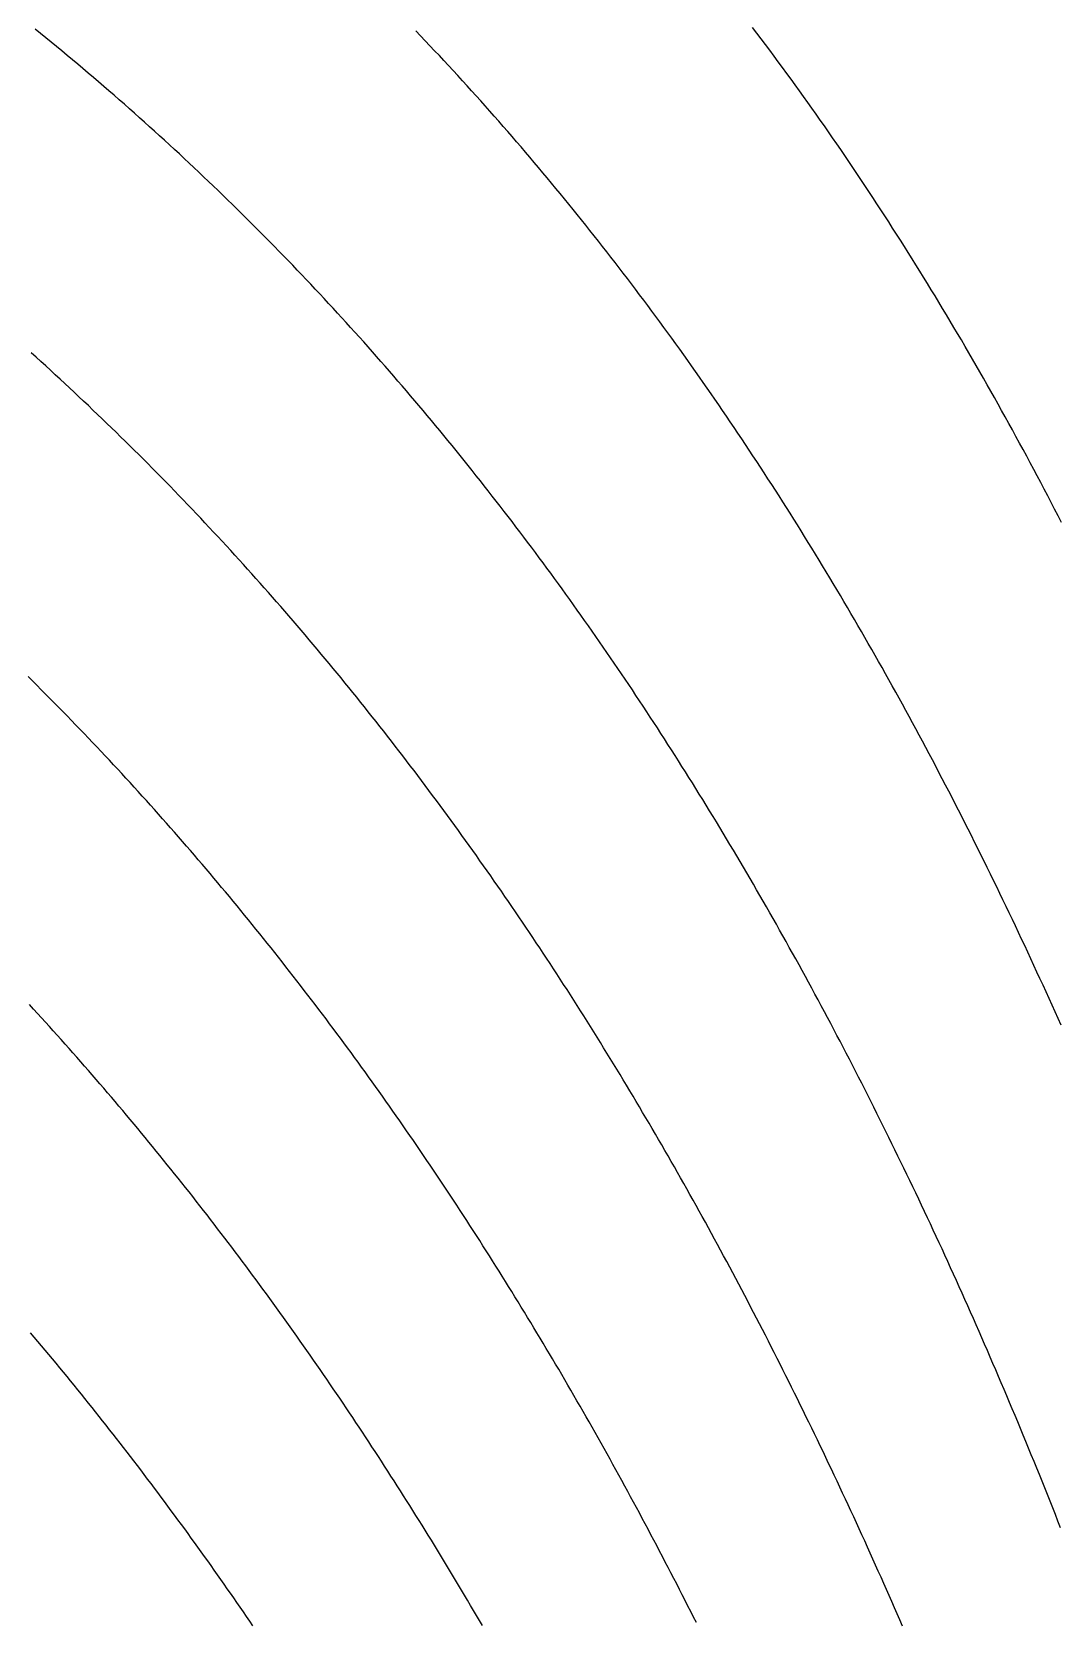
# Model space of a CAD drawing. Extents: x 2 to 198, y -170 to -3.
# Drawn here: x 144.82 to 166.79, y -93.46 to -59.48 of the extents above; entities that cross this region are included whole.
import ezdxf

# ---------------------------------------------------------------- set-up
doc = ezdxf.new("R2010")
doc.units = 0
doc.layers.add('MyLines', color=7, linetype='Continuous')

msp = doc.modelspace()

# ---------------------------------------------------------------- linework, layer by layer
at = {"layer": 'MyLines'}
for p, q in [((145.008, -59.519), (144.892, -59.426)), ((160.31, -59.511), (160.218, -59.39)), ((145.122, -59.613), (145.008, -59.519)), ((145.237, -59.706), (145.122, -59.613)), ((145.351, -59.8), (145.237, -59.706)), ((145.465, -59.893), (145.351, -59.8)), ((153.125, -59.568), (153.024, -59.462)), ((153.226, -59.673), (153.125, -59.568)), ((153.327, -59.78), (153.226, -59.673)), ((153.427, -59.886), (153.327, -59.78)), ((160.403, -59.634), (160.31, -59.511)), ((160.494, -59.756), (160.403, -59.634)), ((160.586, -59.878), (160.494, -59.756)), ((145.578, -59.987), (145.465, -59.893)), ((145.691, -60.082), (145.578, -59.987)), ((145.803, -60.176), (145.691, -60.082)), ((153.527, -59.992), (153.427, -59.886)), ((153.626, -60.099), (153.527, -59.992)), ((153.726, -60.206), (153.626, -60.099)), ((160.677, -60.001), (160.586, -59.878)), ((160.768, -60.124), (160.677, -60.001)), ((160.859, -60.248), (160.768, -60.124)), ((145.915, -60.27), (145.803, -60.176)), ((146.027, -60.365), (145.915, -60.27)), ((146.138, -60.459), (146.027, -60.365)), ((146.249, -60.554), (146.138, -60.459)), ((153.824, -60.313), (153.726, -60.206)), ((153.923, -60.42), (153.824, -60.313)), ((154.021, -60.527), (153.923, -60.42)), ((160.95, -60.371), (160.859, -60.248)), ((161.04, -60.495), (160.95, -60.371)), ((146.36, -60.649), (146.249, -60.554)), ((146.47, -60.744), (146.36, -60.649)), ((146.58, -60.84), (146.47, -60.744)), ((154.119, -60.635), (154.021, -60.527)), ((154.217, -60.743), (154.119, -60.635)), ((154.314, -60.851), (154.217, -60.743)), ((161.13, -60.619), (161.04, -60.495)), ((161.219, -60.744), (161.13, -60.619)), ((161.309, -60.868), (161.219, -60.744)), ((146.689, -60.935), (146.58, -60.84)), ((146.798, -61.031), (146.689, -60.935)), ((146.907, -61.126), (146.798, -61.031)), ((147.015, -61.222), (146.907, -61.126)), ((154.412, -60.959), (154.314, -60.851)), ((154.508, -61.067), (154.412, -60.959)), ((154.605, -61.176), (154.508, -61.067)), ((161.398, -60.993), (161.309, -60.868)), ((161.487, -61.118), (161.398, -60.993)), ((161.576, -61.243), (161.487, -61.118)), ((147.123, -61.318), (147.015, -61.222)), ((147.23, -61.415), (147.123, -61.318)), ((147.337, -61.511), (147.23, -61.415)), ((154.701, -61.285), (154.605, -61.176)), ((154.797, -61.394), (154.701, -61.285)), ((154.892, -61.503), (154.797, -61.394)), ((161.664, -61.369), (161.576, -61.243)), ((161.752, -61.495), (161.664, -61.369)), ((161.84, -61.621), (161.752, -61.495)), ((147.444, -61.607), (147.337, -61.511)), ((147.55, -61.704), (147.444, -61.607)), ((147.657, -61.801), (147.55, -61.704)), ((147.762, -61.898), (147.657, -61.801)), ((154.988, -61.612), (154.892, -61.503)), ((155.083, -61.722), (154.988, -61.612)), ((155.177, -61.831), (155.083, -61.722)), ((155.272, -61.941), (155.177, -61.831)), ((161.927, -61.748), (161.84, -61.621)), ((162.015, -61.874), (161.927, -61.748)), ((147.868, -61.995), (147.762, -61.898)), ((147.973, -62.092), (147.868, -61.995)), ((148.077, -62.189), (147.973, -62.092)), ((155.366, -62.051), (155.272, -61.941)), ((155.46, -62.162), (155.366, -62.051)), ((155.554, -62.272), (155.46, -62.162)), ((162.102, -62.001), (162.015, -61.874)), ((162.188, -62.128), (162.102, -62.001)), ((162.275, -62.256), (162.188, -62.128)), ((148.182, -62.287), (148.077, -62.189)), ((148.286, -62.385), (148.182, -62.287)), ((148.389, -62.483), (148.286, -62.385)), ((148.492, -62.581), (148.389, -62.483)), ((155.647, -62.383), (155.554, -62.272)), ((155.74, -62.494), (155.647, -62.383)), ((155.833, -62.605), (155.74, -62.494)), ((162.361, -62.383), (162.275, -62.256)), ((162.447, -62.511), (162.361, -62.383)), ((162.533, -62.64), (162.447, -62.511)), ((148.595, -62.679), (148.492, -62.581)), ((148.698, -62.777), (148.595, -62.679)), ((148.8, -62.876), (148.698, -62.777)), ((155.925, -62.716), (155.833, -62.605)), ((156.017, -62.828), (155.925, -62.716)), ((156.109, -62.939), (156.017, -62.828)), ((162.618, -62.768), (162.533, -62.64)), ((162.704, -62.897), (162.618, -62.768)), ((148.902, -62.974), (148.8, -62.876)), ((149.004, -63.073), (148.902, -62.974)), ((149.105, -63.172), (149.004, -63.073)), ((149.206, -63.271), (149.105, -63.172)), ((156.201, -63.051), (156.109, -62.939)), ((156.292, -63.163), (156.201, -63.051)), ((156.384, -63.276), (156.292, -63.163)), ((162.789, -63.026), (162.704, -62.897)), ((162.873, -63.155), (162.789, -63.026)), ((162.958, -63.285), (162.873, -63.155)), ((149.307, -63.37), (149.206, -63.271)), ((149.407, -63.47), (149.307, -63.37)), ((149.507, -63.569), (149.407, -63.47)), ((156.474, -63.388), (156.384, -63.276)), ((156.565, -63.501), (156.474, -63.388)), ((156.655, -63.614), (156.565, -63.501)), ((163.042, -63.415), (162.958, -63.285)), ((163.126, -63.545), (163.042, -63.415)), ((149.607, -63.669), (149.507, -63.569)), ((149.706, -63.769), (149.607, -63.669)), ((149.806, -63.869), (149.706, -63.769)), ((149.904, -63.969), (149.806, -63.869)), ((156.745, -63.727), (156.655, -63.614)), ((156.835, -63.84), (156.745, -63.727)), ((156.925, -63.954), (156.835, -63.84)), ((163.21, -63.675), (163.126, -63.545)), ((163.294, -63.806), (163.21, -63.675)), ((163.377, -63.936), (163.294, -63.806)), ((150.003, -64.069), (149.904, -63.969)), ((150.101, -64.17), (150.003, -64.069)), ((150.199, -64.27), (150.101, -64.17)), ((157.014, -64.067), (156.925, -63.954)), ((157.103, -64.181), (157.014, -64.067)), ((157.192, -64.295), (157.103, -64.181)), ((163.46, -64.068), (163.377, -63.936)), ((163.543, -64.199), (163.46, -64.068)), ((163.625, -64.331), (163.543, -64.199)), ((150.296, -64.371), (150.199, -64.27)), ((150.394, -64.472), (150.296, -64.371)), ((150.491, -64.573), (150.394, -64.472)), ((157.28, -64.41), (157.192, -64.295)), ((157.369, -64.524), (157.28, -64.41)), ((157.457, -64.639), (157.369, -64.524)), ((163.708, -64.463), (163.625, -64.331)), ((163.79, -64.595), (163.708, -64.463)), ((150.587, -64.675), (150.491, -64.573)), ((150.684, -64.776), (150.587, -64.675)), ((150.78, -64.878), (150.684, -64.776)), ((150.876, -64.98), (150.78, -64.878)), ((157.544, -64.754), (157.457, -64.639)), ((157.632, -64.869), (157.544, -64.754)), ((157.719, -64.984), (157.632, -64.869)), ((163.872, -64.727), (163.79, -64.595)), ((163.953, -64.86), (163.872, -64.727)), ((164.035, -64.993), (163.953, -64.86)), ((150.971, -65.081), (150.876, -64.98)), ((151.066, -65.184), (150.971, -65.081)), ((151.161, -65.286), (151.066, -65.184)), ((157.806, -65.1), (157.719, -64.984)), ((157.893, -65.216), (157.806, -65.1)), ((157.98, -65.331), (157.893, -65.216)), ((164.116, -65.127), (164.035, -64.993)), ((164.197, -65.26), (164.116, -65.127)), ((151.256, -65.388), (151.161, -65.286)), ((151.35, -65.491), (151.256, -65.388)), ((151.445, -65.594), (151.35, -65.491)), ((158.066, -65.448), (157.98, -65.331)), ((158.152, -65.564), (158.066, -65.448)), ((158.238, -65.681), (158.152, -65.564)), ((164.277, -65.394), (164.197, -65.26)), ((164.358, -65.528), (164.277, -65.394)), ((164.438, -65.663), (164.358, -65.528)), ((151.538, -65.696), (151.445, -65.594)), ((151.632, -65.799), (151.538, -65.696)), ((151.725, -65.903), (151.632, -65.799)), ((151.818, -66.006), (151.725, -65.903)), ((158.323, -65.797), (158.238, -65.681)), ((158.409, -65.914), (158.323, -65.797)), ((158.494, -66.031), (158.409, -65.914)), ((164.518, -65.797), (164.438, -65.663)), ((164.598, -65.932), (164.518, -65.797)), ((151.911, -66.11), (151.818, -66.006)), ((152.003, -66.213), (151.911, -66.11)), ((152.096, -66.317), (152.003, -66.213)), ((158.578, -66.149), (158.494, -66.031)), ((158.663, -66.266), (158.578, -66.149)), ((164.678, -66.067), (164.598, -65.932)), ((164.757, -66.203), (164.678, -66.067)), ((164.836, -66.339), (164.757, -66.203)), ((144.912, -66.435), (144.809, -66.342)), ((145.015, -66.528), (144.912, -66.435)), ((145.118, -66.622), (145.015, -66.528)), ((152.187, -66.421), (152.096, -66.317)), ((152.279, -66.525), (152.187, -66.421)), ((152.37, -66.63), (152.279, -66.525)), ((158.747, -66.384), (158.663, -66.266)), ((158.832, -66.502), (158.747, -66.384)), ((158.916, -66.62), (158.832, -66.502)), ((164.915, -66.475), (164.836, -66.339)), ((164.994, -66.611), (164.915, -66.475)), ((145.221, -66.715), (145.118, -66.622)), ((145.323, -66.809), (145.221, -66.715)), ((145.425, -66.903), (145.323, -66.809)), ((145.526, -66.997), (145.425, -66.903)), ((152.462, -66.734), (152.37, -66.63)), ((152.552, -66.839), (152.462, -66.734)), ((152.643, -66.944), (152.552, -66.839)), ((158.999, -66.739), (158.916, -66.62)), ((159.083, -66.858), (158.999, -66.739)), ((159.166, -66.976), (159.083, -66.858)), ((165.072, -66.748), (164.994, -66.611)), ((165.15, -66.885), (165.072, -66.748)), ((165.228, -67.022), (165.15, -66.885)), ((145.627, -67.091), (145.526, -66.997)), ((145.728, -67.185), (145.627, -67.091)), ((145.829, -67.279), (145.728, -67.185)), ((152.733, -67.049), (152.643, -66.944)), ((152.824, -67.154), (152.733, -67.049)), ((152.913, -67.259), (152.824, -67.154)), ((153.003, -67.365), (152.913, -67.259)), ((159.249, -67.095), (159.166, -66.976)), ((159.332, -67.215), (159.249, -67.095)), ((159.414, -67.334), (159.332, -67.215)), ((165.306, -67.159), (165.228, -67.022)), ((165.384, -67.297), (165.306, -67.159)), ((145.929, -67.374), (145.829, -67.279)), ((146.029, -67.468), (145.929, -67.374)), ((146.128, -67.563), (146.029, -67.468)), ((146.228, -67.658), (146.128, -67.563)), ((153.092, -67.47), (153.003, -67.365)), ((153.181, -67.576), (153.092, -67.47)), ((153.27, -67.682), (153.181, -67.576)), ((159.497, -67.454), (159.414, -67.334)), ((159.579, -67.574), (159.497, -67.454)), ((159.66, -67.694), (159.579, -67.574)), ((165.461, -67.435), (165.384, -67.297)), ((165.538, -67.574), (165.461, -67.435)), ((165.615, -67.712), (165.538, -67.574)), ((146.327, -67.753), (146.228, -67.658)), ((146.425, -67.848), (146.327, -67.753)), ((146.524, -67.943), (146.425, -67.848)), ((146.622, -68.038), (146.524, -67.943)), ((153.359, -67.788), (153.27, -67.682)), ((153.447, -67.895), (153.359, -67.788)), ((153.535, -68.001), (153.447, -67.895)), ((159.742, -67.814), (159.66, -67.694)), ((159.824, -67.935), (159.742, -67.814)), ((159.905, -68.056), (159.824, -67.935)), ((165.692, -67.851), (165.615, -67.712)), ((165.769, -67.99), (165.692, -67.851)), ((146.719, -68.134), (146.622, -68.038)), ((146.817, -68.229), (146.719, -68.134)), ((146.914, -68.325), (146.817, -68.229)), ((153.623, -68.108), (153.535, -68.001)), ((153.711, -68.215), (153.623, -68.108)), ((153.798, -68.322), (153.711, -68.215)), ((159.986, -68.177), (159.905, -68.056)), ((160.067, -68.298), (159.986, -68.177)), ((165.845, -68.13), (165.769, -67.99)), ((165.921, -68.27), (165.845, -68.13)), ((165.997, -68.41), (165.921, -68.27)), ((147.011, -68.421), (146.914, -68.325)), ((147.107, -68.517), (147.011, -68.421)), ((147.204, -68.613), (147.107, -68.517)), ((147.3, -68.709), (147.204, -68.613)), ((153.885, -68.429), (153.798, -68.322)), ((153.972, -68.536), (153.885, -68.429)), ((154.058, -68.644), (153.972, -68.536)), ((160.147, -68.419), (160.067, -68.298)), ((160.227, -68.541), (160.147, -68.419)), ((160.308, -68.663), (160.227, -68.541)), ((166.073, -68.55), (165.997, -68.41)), ((166.148, -68.691), (166.073, -68.55)), ((147.395, -68.806), (147.3, -68.709)), ((147.491, -68.902), (147.395, -68.806)), ((147.586, -68.999), (147.491, -68.902)), ((154.145, -68.752), (154.058, -68.644)), ((154.231, -68.859), (154.145, -68.752)), ((154.317, -68.967), (154.231, -68.859)), ((154.403, -69.076), (154.317, -68.967)), ((160.387, -68.785), (160.308, -68.663)), ((160.467, -68.907), (160.387, -68.785)), ((160.547, -69.03), (160.467, -68.907)), ((166.223, -68.831), (166.148, -68.691)), ((166.298, -68.973), (166.223, -68.831)), ((166.373, -69.114), (166.298, -68.973)), ((147.681, -69.096), (147.586, -68.999)), ((147.775, -69.193), (147.681, -69.096)), ((147.869, -69.29), (147.775, -69.193)), ((147.963, -69.387), (147.869, -69.29)), ((154.488, -69.184), (154.403, -69.076)), ((154.573, -69.292), (154.488, -69.184)), ((154.658, -69.401), (154.573, -69.292)), ((160.626, -69.152), (160.547, -69.03)), ((160.705, -69.275), (160.626, -69.152)), ((160.784, -69.398), (160.705, -69.275)), ((166.448, -69.256), (166.373, -69.114)), ((166.522, -69.398), (166.448, -69.256)), ((148.057, -69.485), (147.963, -69.387)), ((148.15, -69.582), (148.057, -69.485)), ((148.244, -69.68), (148.15, -69.582)), ((154.743, -69.51), (154.658, -69.401)), ((154.827, -69.619), (154.743, -69.51)), ((154.912, -69.728), (154.827, -69.619)), ((160.863, -69.522), (160.784, -69.398)), ((160.941, -69.645), (160.863, -69.522)), ((161.019, -69.769), (160.941, -69.645)), ((166.597, -69.54), (166.522, -69.398)), ((166.671, -69.683), (166.597, -69.54)), ((148.336, -69.778), (148.244, -69.68)), ((148.429, -69.876), (148.336, -69.778)), ((148.521, -69.974), (148.429, -69.876)), ((148.613, -70.072), (148.521, -69.974)), ((154.996, -69.838), (154.912, -69.728)), ((155.08, -69.947), (154.996, -69.838)), ((155.163, -70.057), (155.08, -69.947)), ((161.097, -69.893), (161.019, -69.769)), ((161.175, -70.018), (161.097, -69.893)), ((166.745, -69.826), (166.671, -69.683)), ((166.818, -69.969), (166.745, -69.826)), ((148.705, -70.17), (148.613, -70.072)), ((148.797, -70.269), (148.705, -70.17)), ((148.888, -70.367), (148.797, -70.269)), ((155.247, -70.167), (155.163, -70.057)), ((155.33, -70.277), (155.247, -70.167)), ((155.413, -70.387), (155.33, -70.277)), ((161.253, -70.142), (161.175, -70.018)), ((161.33, -70.267), (161.253, -70.142)), ((161.407, -70.392), (161.33, -70.267)), ((148.979, -70.466), (148.888, -70.367)), ((149.07, -70.565), (148.979, -70.466)), ((149.16, -70.664), (149.07, -70.565)), ((149.25, -70.763), (149.16, -70.664)), ((155.496, -70.497), (155.413, -70.387)), ((155.578, -70.608), (155.496, -70.497)), ((155.66, -70.719), (155.578, -70.608)), ((161.484, -70.517), (161.407, -70.392)), ((161.561, -70.642), (161.484, -70.517)), ((161.638, -70.768), (161.561, -70.642)), ((149.34, -70.863), (149.25, -70.763)), ((149.43, -70.962), (149.34, -70.863)), ((149.52, -71.062), (149.43, -70.962)), ((155.742, -70.83), (155.66, -70.719)), ((155.824, -70.941), (155.742, -70.83)), ((155.906, -71.052), (155.824, -70.941)), ((161.714, -70.894), (161.638, -70.768)), ((161.79, -71.02), (161.714, -70.894)), ((149.609, -71.161), (149.52, -71.062)), ((149.698, -71.261), (149.609, -71.161)), ((149.787, -71.361), (149.698, -71.261)), ((155.987, -71.164), (155.906, -71.052)), ((156.069, -71.275), (155.987, -71.164)), ((156.15, -71.387), (156.069, -71.275)), ((161.866, -71.146), (161.79, -71.02)), ((161.942, -71.272), (161.866, -71.146)), ((162.018, -71.399), (161.942, -71.272)), ((149.875, -71.461), (149.787, -71.361)), ((149.963, -71.562), (149.875, -71.461)), ((150.051, -71.662), (149.963, -71.562)), ((150.139, -71.763), (150.051, -71.662)), ((156.23, -71.499), (156.15, -71.387)), ((156.311, -71.611), (156.23, -71.499)), ((156.391, -71.724), (156.311, -71.611)), ((162.093, -71.526), (162.018, -71.399)), ((162.169, -71.653), (162.093, -71.526)), ((162.244, -71.78), (162.169, -71.653)), ((150.226, -71.863), (150.139, -71.763)), ((150.314, -71.964), (150.226, -71.863)), ((150.401, -72.065), (150.314, -71.964)), ((156.472, -71.836), (156.391, -71.724)), ((156.551, -71.949), (156.472, -71.836)), ((156.631, -72.062), (156.551, -71.949)), ((162.319, -71.908), (162.244, -71.78)), ((162.393, -72.036), (162.319, -71.908)), ((150.487, -72.166), (150.401, -72.065)), ((150.574, -72.268), (150.487, -72.166)), ((150.66, -72.369), (150.574, -72.268)), ((150.746, -72.471), (150.66, -72.369)), ((156.711, -72.175), (156.631, -72.062)), ((156.79, -72.288), (156.711, -72.175)), ((156.869, -72.401), (156.79, -72.288)), ((162.468, -72.164), (162.393, -72.036)), ((162.542, -72.292), (162.468, -72.164)), ((162.616, -72.421), (162.542, -72.292)), ((150.832, -72.572), (150.746, -72.471)), ((150.918, -72.674), (150.832, -72.572)), ((151.003, -72.776), (150.918, -72.674)), ((156.948, -72.515), (156.869, -72.401)), ((157.027, -72.629), (156.948, -72.515)), ((157.106, -72.742), (157.027, -72.629)), ((162.69, -72.55), (162.616, -72.421)), ((162.764, -72.679), (162.69, -72.55)), ((162.837, -72.808), (162.764, -72.679)), ((151.088, -72.878), (151.003, -72.776)), ((151.173, -72.981), (151.088, -72.878)), ((151.258, -73.083), (151.173, -72.981)), ((157.184, -72.857), (157.106, -72.742)), ((157.262, -72.971), (157.184, -72.857)), ((157.34, -73.085), (157.262, -72.971)), ((162.911, -72.937), (162.837, -72.808)), ((162.984, -73.067), (162.911, -72.937)), ((144.835, -73.351), (144.741, -73.258)), ((144.928, -73.444), (144.835, -73.351)), ((151.342, -73.186), (151.258, -73.083)), ((151.427, -73.288), (151.342, -73.186)), ((151.511, -73.391), (151.427, -73.288)), ((151.594, -73.494), (151.511, -73.391)), ((157.418, -73.2), (157.34, -73.085)), ((157.495, -73.315), (157.418, -73.2)), ((157.573, -73.43), (157.495, -73.315)), ((163.057, -73.197), (162.984, -73.067)), ((163.13, -73.327), (163.057, -73.197)), ((163.202, -73.457), (163.13, -73.327)), ((145.022, -73.538), (144.928, -73.444)), ((145.115, -73.631), (145.022, -73.538)), ((145.207, -73.725), (145.115, -73.631)), ((145.3, -73.818), (145.207, -73.725)), ((151.678, -73.597), (151.594, -73.494)), ((151.761, -73.701), (151.678, -73.597)), ((151.844, -73.804), (151.761, -73.701)), ((157.65, -73.545), (157.573, -73.43)), ((157.727, -73.66), (157.65, -73.545)), ((157.804, -73.776), (157.727, -73.66)), ((163.275, -73.588), (163.202, -73.457)), ((163.347, -73.719), (163.275, -73.588)), ((163.419, -73.85), (163.347, -73.719)), ((145.392, -73.912), (145.3, -73.818)), ((145.484, -74.006), (145.392, -73.912)), ((145.576, -74.1), (145.484, -74.006)), ((151.927, -73.908), (151.844, -73.804)), ((152.01, -74.012), (151.927, -73.908)), ((152.093, -74.115), (152.01, -74.012)), ((157.88, -73.892), (157.804, -73.776)), ((157.957, -74.008), (157.88, -73.892)), ((158.033, -74.124), (157.957, -74.008)), ((163.491, -73.981), (163.419, -73.85)), ((163.563, -74.112), (163.491, -73.981)), ((145.667, -74.194), (145.576, -74.1)), ((145.758, -74.288), (145.667, -74.194)), ((145.849, -74.382), (145.758, -74.288)), ((145.94, -74.477), (145.849, -74.382)), ((152.175, -74.219), (152.093, -74.115)), ((152.257, -74.324), (152.175, -74.219)), ((152.339, -74.428), (152.257, -74.324)), ((158.109, -74.24), (158.033, -74.124)), ((158.185, -74.356), (158.109, -74.24)), ((158.26, -74.473), (158.185, -74.356)), ((163.634, -74.244), (163.563, -74.112)), ((163.706, -74.376), (163.634, -74.244)), ((163.777, -74.508), (163.706, -74.376)), ((146.03, -74.571), (145.94, -74.477)), ((146.12, -74.666), (146.03, -74.571)), ((146.21, -74.761), (146.12, -74.666)), ((152.42, -74.532), (152.339, -74.428)), ((152.502, -74.637), (152.42, -74.532)), ((152.583, -74.742), (152.502, -74.637)), ((152.664, -74.847), (152.583, -74.742)), ((158.336, -74.59), (158.26, -74.473)), ((158.411, -74.707), (158.336, -74.59)), ((158.486, -74.824), (158.411, -74.707)), ((163.848, -74.641), (163.777, -74.508)), ((163.919, -74.774), (163.848, -74.641)), ((146.3, -74.856), (146.21, -74.761)), ((146.389, -74.951), (146.3, -74.856)), ((146.478, -75.046), (146.389, -74.951)), ((146.567, -75.141), (146.478, -75.046)), ((152.745, -74.952), (152.664, -74.847)), ((152.825, -75.057), (152.745, -74.952)), ((152.906, -75.162), (152.825, -75.057)), ((158.561, -74.941), (158.486, -74.824)), ((158.636, -75.059), (158.561, -74.941)), ((158.71, -75.177), (158.636, -75.059)), ((163.989, -74.907), (163.919, -74.774)), ((164.06, -75.04), (163.989, -74.907)), ((164.13, -75.173), (164.06, -75.04)), ((146.656, -75.237), (146.567, -75.141)), ((146.744, -75.332), (146.656, -75.237)), ((146.832, -75.428), (146.744, -75.332)), ((146.92, -75.524), (146.832, -75.428)), ((152.986, -75.268), (152.906, -75.162)), ((153.066, -75.373), (152.986, -75.268)), ((153.146, -75.479), (153.066, -75.373)), ((158.785, -75.295), (158.71, -75.177)), ((158.859, -75.413), (158.785, -75.295)), ((158.933, -75.531), (158.859, -75.413)), ((164.2, -75.307), (164.13, -75.173)), ((164.27, -75.441), (164.2, -75.307)), ((147.008, -75.62), (146.92, -75.524)), ((147.095, -75.716), (147.008, -75.62)), ((147.182, -75.812), (147.095, -75.716)), ((153.225, -75.585), (153.146, -75.479)), ((153.305, -75.691), (153.225, -75.585)), ((153.384, -75.797), (153.305, -75.691)), ((159.007, -75.649), (158.933, -75.531)), ((159.08, -75.768), (159.007, -75.649)), ((159.154, -75.887), (159.08, -75.768)), ((164.34, -75.575), (164.27, -75.441)), ((164.41, -75.709), (164.34, -75.575)), ((164.479, -75.844), (164.41, -75.709)), ((147.269, -75.908), (147.182, -75.812)), ((147.356, -76.005), (147.269, -75.908)), ((147.442, -76.101), (147.356, -76.005)), ((147.528, -76.198), (147.442, -76.101)), ((153.463, -75.904), (153.384, -75.797)), ((153.542, -76.01), (153.463, -75.904)), ((153.62, -76.117), (153.542, -76.01)), ((159.227, -76.006), (159.154, -75.887)), ((159.3, -76.125), (159.227, -76.006)), ((164.548, -75.979), (164.479, -75.844)), ((164.617, -76.114), (164.548, -75.979)), ((147.614, -76.294), (147.528, -76.198)), ((147.7, -76.391), (147.614, -76.294)), ((147.786, -76.488), (147.7, -76.391)), ((153.699, -76.224), (153.62, -76.117)), ((153.777, -76.331), (153.699, -76.224)), ((153.855, -76.438), (153.777, -76.331)), ((153.933, -76.545), (153.855, -76.438)), ((159.373, -76.245), (159.3, -76.125)), ((159.446, -76.364), (159.373, -76.245)), ((159.518, -76.484), (159.446, -76.364)), ((164.686, -76.249), (164.617, -76.114)), ((164.755, -76.384), (164.686, -76.249)), ((164.824, -76.52), (164.755, -76.384)), ((147.871, -76.585), (147.786, -76.488)), ((147.956, -76.683), (147.871, -76.585)), ((148.041, -76.78), (147.956, -76.683)), ((148.125, -76.878), (148.041, -76.78)), ((154.01, -76.653), (153.933, -76.545)), ((154.088, -76.76), (154.01, -76.653)), ((154.165, -76.868), (154.088, -76.76)), ((159.591, -76.604), (159.518, -76.484)), ((159.663, -76.724), (159.591, -76.604)), ((159.735, -76.845), (159.663, -76.724)), ((164.892, -76.656), (164.824, -76.52)), ((164.96, -76.793), (164.892, -76.656)), ((148.21, -76.975), (148.125, -76.878)), ((148.294, -77.073), (148.21, -76.975)), ((148.378, -77.171), (148.294, -77.073)), ((154.242, -76.976), (154.165, -76.868)), ((154.319, -77.084), (154.242, -76.976)), ((154.395, -77.192), (154.319, -77.084)), ((159.807, -76.965), (159.735, -76.845)), ((159.879, -77.086), (159.807, -76.965)), ((159.95, -77.207), (159.879, -77.086)), ((165.029, -76.929), (164.96, -76.793)), ((165.096, -77.066), (165.029, -76.929)), ((165.164, -77.203), (165.096, -77.066)), ((148.461, -77.269), (148.378, -77.171)), ((148.545, -77.367), (148.461, -77.269)), ((148.628, -77.465), (148.545, -77.367)), ((148.711, -77.564), (148.628, -77.465)), ((154.472, -77.3), (154.395, -77.192)), ((154.548, -77.409), (154.472, -77.3)), ((154.624, -77.518), (154.548, -77.409)), ((160.022, -77.328), (159.95, -77.207)), ((160.093, -77.449), (160.022, -77.328)), ((160.164, -77.571), (160.093, -77.449)), ((165.232, -77.34), (165.164, -77.203)), ((165.299, -77.478), (165.232, -77.34)), ((148.794, -77.662), (148.711, -77.564)), ((148.876, -77.761), (148.794, -77.662)), ((148.959, -77.859), (148.876, -77.761)), ((154.7, -77.626), (154.624, -77.518)), ((154.776, -77.735), (154.7, -77.626)), ((154.852, -77.844), (154.776, -77.735)), ((160.235, -77.692), (160.164, -77.571)), ((160.305, -77.814), (160.235, -77.692)), ((165.367, -77.615), (165.299, -77.478)), ((165.434, -77.753), (165.367, -77.615)), ((165.501, -77.892), (165.434, -77.753)), ((149.041, -77.958), (148.959, -77.859)), ((149.123, -78.057), (149.041, -77.958)), ((149.205, -78.156), (149.123, -78.057)), ((154.927, -77.954), (154.852, -77.844)), ((155.002, -78.063), (154.927, -77.954)), ((155.077, -78.173), (155.002, -78.063)), ((160.376, -77.936), (160.305, -77.814)), ((160.446, -78.058), (160.376, -77.936)), ((160.517, -78.181), (160.446, -78.058)), ((165.567, -78.03), (165.501, -77.892)), ((165.634, -78.169), (165.567, -78.03)), ((149.286, -78.256), (149.205, -78.156)), ((149.368, -78.355), (149.286, -78.256)), ((149.449, -78.455), (149.368, -78.355)), ((149.53, -78.554), (149.449, -78.455)), ((155.152, -78.282), (155.077, -78.173)), ((155.227, -78.392), (155.152, -78.282)), ((155.301, -78.502), (155.227, -78.392)), ((160.587, -78.304), (160.517, -78.181)), ((160.656, -78.426), (160.587, -78.304)), ((160.726, -78.549), (160.656, -78.426)), ((165.701, -78.308), (165.634, -78.169)), ((165.767, -78.447), (165.701, -78.308)), ((165.833, -78.586), (165.767, -78.447)), ((149.61, -78.654), (149.53, -78.554)), ((149.691, -78.754), (149.61, -78.654)), ((149.771, -78.854), (149.691, -78.754)), ((155.375, -78.612), (155.301, -78.502)), ((155.45, -78.723), (155.375, -78.612)), ((155.524, -78.833), (155.45, -78.723)), ((160.796, -78.673), (160.726, -78.549)), ((160.865, -78.796), (160.796, -78.673)), ((160.934, -78.92), (160.865, -78.796)), ((165.899, -78.726), (165.833, -78.586)), ((165.965, -78.866), (165.899, -78.726)), ((149.851, -78.954), (149.771, -78.854)), ((149.931, -79.054), (149.851, -78.954)), ((150.011, -79.155), (149.931, -79.054)), ((150.09, -79.255), (150.011, -79.155)), ((155.597, -78.944), (155.524, -78.833)), ((155.671, -79.055), (155.597, -78.944)), ((155.744, -79.166), (155.671, -79.055)), ((155.818, -79.277), (155.744, -79.166)), ((161.003, -79.043), (160.934, -78.92)), ((161.072, -79.167), (161.003, -79.043)), ((161.141, -79.292), (161.072, -79.167)), ((166.031, -79.006), (165.965, -78.866)), ((166.096, -79.147), (166.031, -79.006)), ((166.162, -79.287), (166.096, -79.147)), ((150.17, -79.356), (150.09, -79.255)), ((150.249, -79.456), (150.17, -79.356)), ((150.328, -79.557), (150.249, -79.456)), ((155.891, -79.388), (155.818, -79.277)), ((155.964, -79.499), (155.891, -79.388)), ((156.036, -79.611), (155.964, -79.499)), ((161.21, -79.416), (161.141, -79.292)), ((161.278, -79.541), (161.21, -79.416)), ((166.227, -79.428), (166.162, -79.287)), ((166.292, -79.57), (166.227, -79.428)), ((150.406, -79.658), (150.328, -79.557)), ((150.485, -79.76), (150.406, -79.658)), ((150.563, -79.861), (150.485, -79.76)), ((156.109, -79.723), (156.036, -79.611)), ((156.181, -79.835), (156.109, -79.723)), ((156.254, -79.947), (156.181, -79.835)), ((161.346, -79.665), (161.278, -79.541)), ((161.414, -79.79), (161.346, -79.665)), ((161.482, -79.915), (161.414, -79.79)), ((166.357, -79.711), (166.292, -79.57)), ((166.422, -79.853), (166.357, -79.711)), ((150.641, -79.962), (150.563, -79.861)), ((150.719, -80.064), (150.641, -79.962)), ((150.797, -80.165), (150.719, -80.064)), ((150.874, -80.267), (150.797, -80.165)), ((156.326, -80.059), (156.254, -79.947)), ((156.398, -80.171), (156.326, -80.059)), ((156.469, -80.284), (156.398, -80.171)), ((161.55, -80.041), (161.482, -79.915)), ((161.618, -80.166), (161.55, -80.041)), ((161.685, -80.292), (161.618, -80.166)), ((166.486, -79.995), (166.422, -79.853)), ((166.551, -80.137), (166.486, -79.995)), ((166.615, -80.279), (166.551, -80.137)), ((144.856, -80.361), (144.77, -80.267)), ((144.942, -80.454), (144.856, -80.361)), ((145.027, -80.547), (144.942, -80.454)), ((150.952, -80.369), (150.874, -80.267)), ((151.029, -80.471), (150.952, -80.369)), ((151.106, -80.573), (151.029, -80.471)), ((156.541, -80.396), (156.469, -80.284)), ((156.612, -80.509), (156.541, -80.396)), ((156.683, -80.622), (156.612, -80.509)), ((161.753, -80.418), (161.685, -80.292)), ((161.82, -80.544), (161.753, -80.418)), ((166.679, -80.422), (166.615, -80.279)), ((166.743, -80.565), (166.679, -80.422)), ((145.112, -80.64), (145.027, -80.547)), ((145.196, -80.734), (145.112, -80.64)), ((145.281, -80.827), (145.196, -80.734)), ((145.365, -80.921), (145.281, -80.827)), ((151.183, -80.676), (151.106, -80.573)), ((151.259, -80.778), (151.183, -80.676)), ((151.336, -80.881), (151.259, -80.778)), ((156.755, -80.735), (156.683, -80.622)), ((156.825, -80.849), (156.755, -80.735)), ((156.896, -80.962), (156.825, -80.849)), ((161.887, -80.671), (161.82, -80.544)), ((161.954, -80.797), (161.887, -80.671)), ((162.021, -80.924), (161.954, -80.797)), ((166.807, -80.708), (166.743, -80.565)), ((145.449, -81.015), (145.365, -80.921)), ((145.533, -81.109), (145.449, -81.015)), ((145.617, -81.203), (145.533, -81.109)), ((145.7, -81.297), (145.617, -81.203)), ((151.412, -80.983), (151.336, -80.881)), ((151.488, -81.086), (151.412, -80.983)), ((151.564, -81.189), (151.488, -81.086)), ((151.64, -81.292), (151.564, -81.189)), ((156.967, -81.076), (156.896, -80.962)), ((157.037, -81.19), (156.967, -81.076)), ((157.108, -81.304), (157.037, -81.19)), ((162.087, -81.051), (162.021, -80.924)), ((162.154, -81.178), (162.087, -81.051)), ((162.22, -81.305), (162.154, -81.178)), ((145.783, -81.391), (145.7, -81.297)), ((145.866, -81.486), (145.783, -81.391)), ((145.949, -81.58), (145.866, -81.486)), ((151.715, -81.396), (151.64, -81.292)), ((151.791, -81.499), (151.715, -81.396)), ((151.866, -81.602), (151.791, -81.499)), ((157.178, -81.418), (157.108, -81.304)), ((157.248, -81.532), (157.178, -81.418)), ((157.317, -81.646), (157.248, -81.532)), ((162.286, -81.433), (162.22, -81.305)), ((162.352, -81.561), (162.286, -81.433)), ((146.031, -81.675), (145.949, -81.58)), ((146.114, -81.769), (146.031, -81.675)), ((146.196, -81.864), (146.114, -81.769)), ((146.278, -81.959), (146.196, -81.864)), ((151.941, -81.706), (151.866, -81.602)), ((152.016, -81.81), (151.941, -81.706)), ((152.09, -81.914), (152.016, -81.81)), ((157.387, -81.761), (157.317, -81.646)), ((157.457, -81.876), (157.387, -81.761)), ((157.526, -81.991), (157.457, -81.876)), ((162.418, -81.688), (162.352, -81.561)), ((162.483, -81.817), (162.418, -81.688)), ((162.549, -81.945), (162.483, -81.817)), ((146.359, -82.054), (146.278, -81.959)), ((146.441, -82.149), (146.359, -82.054)), ((146.522, -82.245), (146.441, -82.149)), ((152.165, -82.018), (152.09, -81.914)), ((152.239, -82.122), (152.165, -82.018)), ((152.313, -82.226), (152.239, -82.122)), ((152.387, -82.331), (152.313, -82.226)), ((157.595, -82.106), (157.526, -81.991)), ((157.664, -82.221), (157.595, -82.106)), ((157.733, -82.336), (157.664, -82.221)), ((162.614, -82.073), (162.549, -81.945)), ((162.68, -82.202), (162.614, -82.073)), ((162.745, -82.331), (162.68, -82.202)), ((146.603, -82.34), (146.522, -82.245)), ((146.684, -82.435), (146.603, -82.34)), ((146.764, -82.531), (146.684, -82.435)), ((146.845, -82.627), (146.764, -82.531)), ((152.461, -82.435), (152.387, -82.331)), ((152.534, -82.54), (152.461, -82.435)), ((152.608, -82.645), (152.534, -82.54)), ((157.802, -82.452), (157.733, -82.336)), ((157.87, -82.568), (157.802, -82.452)), ((162.81, -82.46), (162.745, -82.331)), ((162.874, -82.59), (162.81, -82.46)), ((146.925, -82.723), (146.845, -82.627)), ((147.005, -82.818), (146.925, -82.723)), ((147.085, -82.914), (147.005, -82.818)), ((152.681, -82.75), (152.608, -82.645)), ((152.754, -82.855), (152.681, -82.75)), ((152.827, -82.96), (152.754, -82.855)), ((157.939, -82.684), (157.87, -82.568)), ((158.007, -82.8), (157.939, -82.684)), ((158.075, -82.916), (158.007, -82.8)), ((162.939, -82.719), (162.874, -82.59)), ((163.004, -82.849), (162.939, -82.719)), ((163.068, -82.979), (163.004, -82.849)), ((147.164, -83.011), (147.085, -82.914)), ((147.244, -83.107), (147.164, -83.011)), ((147.323, -83.203), (147.244, -83.107)), ((147.402, -83.3), (147.323, -83.203)), ((152.9, -83.065), (152.827, -82.96)), ((152.972, -83.171), (152.9, -83.065)), ((153.045, -83.276), (152.972, -83.171)), ((158.143, -83.032), (158.075, -82.916)), ((158.211, -83.149), (158.143, -83.032)), ((158.278, -83.265), (158.211, -83.149)), ((163.132, -83.109), (163.068, -82.979)), ((163.196, -83.239), (163.132, -83.109)), ((163.26, -83.37), (163.196, -83.239)), ((147.481, -83.396), (147.402, -83.3)), ((147.559, -83.493), (147.481, -83.396)), ((147.638, -83.59), (147.559, -83.493)), ((153.117, -83.382), (153.045, -83.276)), ((153.189, -83.488), (153.117, -83.382)), ((153.261, -83.594), (153.189, -83.488)), ((158.346, -83.382), (158.278, -83.265)), ((158.413, -83.499), (158.346, -83.382)), ((158.48, -83.616), (158.413, -83.499)), ((163.324, -83.501), (163.26, -83.37)), ((163.388, -83.632), (163.324, -83.501)), ((147.716, -83.687), (147.638, -83.59)), ((147.794, -83.784), (147.716, -83.687)), ((147.872, -83.881), (147.794, -83.784)), ((147.95, -83.978), (147.872, -83.881)), ((153.333, -83.7), (153.261, -83.594)), ((153.404, -83.806), (153.333, -83.7)), ((153.476, -83.913), (153.404, -83.806)), ((153.547, -84.019), (153.476, -83.913)), ((158.547, -83.734), (158.48, -83.616)), ((158.614, -83.851), (158.547, -83.734)), ((158.681, -83.969), (158.614, -83.851)), ((163.451, -83.763), (163.388, -83.632)), ((163.515, -83.894), (163.451, -83.763)), ((163.578, -84.026), (163.515, -83.894)), ((148.027, -84.075), (147.95, -83.978)), ((148.104, -84.173), (148.027, -84.075)), ((148.181, -84.27), (148.104, -84.173)), ((153.618, -84.126), (153.547, -84.019)), ((153.689, -84.233), (153.618, -84.126)), ((153.76, -84.34), (153.689, -84.233)), ((158.748, -84.087), (158.681, -83.969)), ((158.814, -84.205), (158.748, -84.087)), ((158.88, -84.323), (158.814, -84.205)), ((163.641, -84.158), (163.578, -84.026)), ((163.704, -84.29), (163.641, -84.158)), ((148.258, -84.368), (148.181, -84.27)), ((148.335, -84.466), (148.258, -84.368)), ((148.412, -84.564), (148.335, -84.466)), ((148.488, -84.662), (148.412, -84.564)), ((153.83, -84.447), (153.76, -84.34)), ((153.901, -84.554), (153.83, -84.447)), ((153.971, -84.662), (153.901, -84.554)), ((158.947, -84.441), (158.88, -84.323)), ((159.013, -84.56), (158.947, -84.441)), ((159.078, -84.679), (159.013, -84.56)), ((163.767, -84.422), (163.704, -84.29)), ((163.829, -84.554), (163.767, -84.422)), ((163.892, -84.687), (163.829, -84.554)), ((148.564, -84.76), (148.488, -84.662)), ((148.64, -84.858), (148.564, -84.76)), ((148.716, -84.957), (148.64, -84.858)), ((154.041, -84.769), (153.971, -84.662)), ((154.111, -84.877), (154.041, -84.769)), ((154.181, -84.984), (154.111, -84.877)), ((159.144, -84.797), (159.078, -84.679)), ((159.21, -84.917), (159.144, -84.797)), ((159.275, -85.036), (159.21, -84.917)), ((163.954, -84.82), (163.892, -84.687)), ((164.017, -84.953), (163.954, -84.82)), ((148.791, -85.055), (148.716, -84.957)), ((148.867, -85.154), (148.791, -85.055)), ((148.942, -85.253), (148.867, -85.154)), ((149.017, -85.351), (148.942, -85.253)), ((154.251, -85.092), (154.181, -84.984)), ((154.32, -85.2), (154.251, -85.092)), ((154.39, -85.309), (154.32, -85.2)), ((159.341, -85.155), (159.275, -85.036)), ((159.406, -85.275), (159.341, -85.155)), ((159.471, -85.394), (159.406, -85.275)), ((164.079, -85.086), (164.017, -84.953)), ((164.141, -85.22), (164.079, -85.086)), ((164.203, -85.353), (164.141, -85.22)), ((149.092, -85.45), (149.017, -85.351)), ((149.167, -85.55), (149.092, -85.45)), ((149.241, -85.649), (149.167, -85.55)), ((154.459, -85.417), (154.39, -85.309)), ((154.528, -85.525), (154.459, -85.417)), ((154.597, -85.634), (154.528, -85.525)), ((159.536, -85.514), (159.471, -85.394)), ((159.6, -85.634), (159.536, -85.514)), ((164.265, -85.487), (164.203, -85.353)), ((164.326, -85.621), (164.265, -85.487)), ((164.388, -85.756), (164.326, -85.621)), ((149.316, -85.748), (149.241, -85.649)), ((149.39, -85.847), (149.316, -85.748)), ((149.464, -85.947), (149.39, -85.847)), ((149.538, -86.047), (149.464, -85.947)), ((154.666, -85.743), (154.597, -85.634)), ((154.734, -85.852), (154.666, -85.743)), ((154.803, -85.961), (154.734, -85.852)), ((154.871, -86.07), (154.803, -85.961)), ((159.665, -85.754), (159.6, -85.634)), ((159.73, -85.875), (159.665, -85.754)), ((159.794, -85.995), (159.73, -85.875)), ((164.449, -85.89), (164.388, -85.756)), ((164.51, -86.025), (164.449, -85.89)), ((149.612, -86.146), (149.538, -86.047)), ((149.685, -86.246), (149.612, -86.146)), ((149.758, -86.346), (149.685, -86.246)), ((154.939, -86.179), (154.871, -86.07)), ((155.007, -86.289), (154.939, -86.179)), ((155.075, -86.398), (155.007, -86.289)), ((159.858, -86.116), (159.794, -85.995)), ((159.922, -86.237), (159.858, -86.116)), ((159.986, -86.358), (159.922, -86.237)), ((164.571, -86.16), (164.51, -86.025)), ((164.632, -86.295), (164.571, -86.16)), ((164.693, -86.43), (164.632, -86.295)), ((149.832, -86.446), (149.758, -86.346)), ((149.905, -86.547), (149.832, -86.446)), ((149.977, -86.647), (149.905, -86.547)), ((155.143, -86.508), (155.075, -86.398)), ((155.21, -86.618), (155.143, -86.508)), ((155.278, -86.728), (155.21, -86.618)), ((160.05, -86.479), (159.986, -86.358)), ((160.114, -86.6), (160.05, -86.479)), ((160.177, -86.722), (160.114, -86.6)), ((164.754, -86.566), (164.693, -86.43)), ((164.814, -86.702), (164.754, -86.566)), ((150.05, -86.747), (149.977, -86.647)), ((150.123, -86.848), (150.05, -86.747)), ((150.195, -86.949), (150.123, -86.848)), ((150.267, -87.049), (150.195, -86.949)), ((155.345, -86.838), (155.278, -86.728)), ((155.412, -86.948), (155.345, -86.838)), ((155.479, -87.058), (155.412, -86.948)), ((160.24, -86.844), (160.177, -86.722)), ((160.304, -86.965), (160.24, -86.844)), ((160.367, -87.088), (160.304, -86.965)), ((164.875, -86.838), (164.814, -86.702)), ((164.935, -86.974), (164.875, -86.838)), ((164.995, -87.11), (164.935, -86.974)), ((144.874, -87.37), (144.795, -87.277)), ((150.339, -87.15), (150.267, -87.049)), ((150.411, -87.251), (150.339, -87.15)), ((150.483, -87.353), (150.411, -87.251)), ((155.546, -87.169), (155.479, -87.058)), ((155.613, -87.28), (155.546, -87.169)), ((155.68, -87.391), (155.613, -87.28)), ((160.43, -87.21), (160.367, -87.088)), ((160.493, -87.332), (160.43, -87.21)), ((165.055, -87.247), (164.995, -87.11)), ((165.115, -87.384), (165.055, -87.247)), ((144.953, -87.463), (144.874, -87.37)), ((145.031, -87.556), (144.953, -87.463)), ((145.109, -87.65), (145.031, -87.556)), ((145.187, -87.743), (145.109, -87.65)), ((150.554, -87.454), (150.483, -87.353)), ((150.625, -87.555), (150.554, -87.454)), ((150.697, -87.657), (150.625, -87.555)), ((150.768, -87.758), (150.697, -87.657)), ((155.746, -87.502), (155.68, -87.391)), ((155.812, -87.613), (155.746, -87.502)), ((155.878, -87.724), (155.812, -87.613)), ((160.555, -87.455), (160.493, -87.332)), ((160.618, -87.577), (160.555, -87.455)), ((160.681, -87.7), (160.618, -87.577)), ((165.175, -87.521), (165.115, -87.384)), ((165.234, -87.658), (165.175, -87.521)), ((165.294, -87.796), (165.234, -87.658)), ((145.265, -87.837), (145.187, -87.743)), ((145.343, -87.93), (145.265, -87.837)), ((145.42, -88.024), (145.343, -87.93)), ((150.839, -87.86), (150.768, -87.758)), ((150.909, -87.962), (150.839, -87.86)), ((150.98, -88.064), (150.909, -87.962)), ((155.944, -87.835), (155.878, -87.724)), ((156.01, -87.947), (155.944, -87.835)), ((156.076, -88.058), (156.01, -87.947)), ((160.743, -87.824), (160.681, -87.7)), ((160.805, -87.947), (160.743, -87.824)), ((160.867, -88.07), (160.805, -87.947)), ((165.353, -87.933), (165.294, -87.796)), ((165.413, -88.071), (165.353, -87.933)), ((145.497, -88.118), (145.42, -88.024)), ((145.574, -88.212), (145.497, -88.118)), ((145.651, -88.306), (145.574, -88.212)), ((145.728, -88.4), (145.651, -88.306)), ((151.05, -88.166), (150.98, -88.064)), ((151.121, -88.268), (151.05, -88.166)), ((151.191, -88.371), (151.121, -88.268)), ((156.142, -88.17), (156.076, -88.058)), ((156.207, -88.282), (156.142, -88.17)), ((156.272, -88.394), (156.207, -88.282)), ((160.929, -88.194), (160.867, -88.07)), ((160.991, -88.318), (160.929, -88.194)), ((161.053, -88.442), (160.991, -88.318)), ((165.472, -88.21), (165.413, -88.071)), ((165.531, -88.348), (165.472, -88.21)), ((145.804, -88.495), (145.728, -88.4)), ((145.88, -88.589), (145.804, -88.495)), ((145.956, -88.684), (145.88, -88.589)), ((151.261, -88.473), (151.191, -88.371)), ((151.33, -88.576), (151.261, -88.473)), ((151.4, -88.678), (151.33, -88.576)), ((151.47, -88.781), (151.4, -88.678)), ((156.338, -88.507), (156.272, -88.394)), ((156.403, -88.619), (156.338, -88.507)), ((156.467, -88.732), (156.403, -88.619)), ((161.114, -88.566), (161.053, -88.442)), ((161.176, -88.69), (161.114, -88.566)), ((165.59, -88.486), (165.531, -88.348)), ((165.649, -88.625), (165.59, -88.486)), ((165.707, -88.764), (165.649, -88.625)), ((146.032, -88.778), (145.956, -88.684)), ((146.108, -88.873), (146.032, -88.778)), ((146.184, -88.968), (146.108, -88.873)), ((146.259, -89.063), (146.184, -88.968)), ((151.539, -88.884), (151.47, -88.781)), ((151.608, -88.987), (151.539, -88.884)), ((151.677, -89.09), (151.608, -88.987)), ((156.532, -88.844), (156.467, -88.732)), ((156.597, -88.957), (156.532, -88.844)), ((156.661, -89.07), (156.597, -88.957)), ((161.237, -88.814), (161.176, -88.69)), ((161.298, -88.939), (161.237, -88.814)), ((161.359, -89.064), (161.298, -88.939)), ((165.766, -88.904), (165.707, -88.764)), ((165.824, -89.043), (165.766, -88.904)), ((146.334, -89.158), (146.259, -89.063)), ((146.409, -89.253), (146.334, -89.158)), ((146.484, -89.348), (146.409, -89.253)), ((146.559, -89.443), (146.484, -89.348)), ((151.746, -89.194), (151.677, -89.09)), ((151.815, -89.297), (151.746, -89.194)), ((151.883, -89.401), (151.815, -89.297)), ((156.726, -89.183), (156.661, -89.07)), ((156.79, -89.296), (156.726, -89.183)), ((156.854, -89.41), (156.79, -89.296)), ((161.42, -89.189), (161.359, -89.064)), ((161.481, -89.314), (161.42, -89.189)), ((161.542, -89.439), (161.481, -89.314)), ((165.882, -89.183), (165.824, -89.043)), ((165.941, -89.323), (165.882, -89.183)), ((165.999, -89.463), (165.941, -89.323)), ((146.633, -89.539), (146.559, -89.443)), ((146.707, -89.634), (146.633, -89.539)), ((146.782, -89.73), (146.707, -89.634)), ((151.952, -89.504), (151.883, -89.401)), ((152.02, -89.608), (151.952, -89.504)), ((152.088, -89.712), (152.02, -89.608)), ((156.918, -89.523), (156.854, -89.41)), ((156.982, -89.637), (156.918, -89.523)), ((157.046, -89.751), (156.982, -89.637)), ((161.602, -89.565), (161.542, -89.439)), ((161.663, -89.691), (161.602, -89.565)), ((161.723, -89.817), (161.663, -89.691)), ((166.057, -89.603), (165.999, -89.463)), ((166.114, -89.744), (166.057, -89.603)), ((146.855, -89.825), (146.782, -89.73)), ((146.929, -89.921), (146.855, -89.825)), ((147.003, -90.017), (146.929, -89.921)), ((147.076, -90.113), (147.003, -90.017)), ((152.156, -89.816), (152.088, -89.712)), ((152.224, -89.92), (152.156, -89.816)), ((152.292, -90.024), (152.224, -89.92)), ((152.359, -90.129), (152.292, -90.024)), ((157.109, -89.865), (157.046, -89.751)), ((157.173, -89.979), (157.109, -89.865)), ((157.236, -90.093), (157.173, -89.979)), ((161.783, -89.943), (161.723, -89.817)), ((161.843, -90.069), (161.783, -89.943)), ((166.172, -89.884), (166.114, -89.744)), ((166.23, -90.025), (166.172, -89.884)), ((166.287, -90.167), (166.23, -90.025)), ((147.15, -90.209), (147.076, -90.113)), ((147.223, -90.305), (147.15, -90.209)), ((147.296, -90.402), (147.223, -90.305)), ((152.427, -90.233), (152.359, -90.129)), ((152.494, -90.338), (152.427, -90.233)), ((152.561, -90.443), (152.494, -90.338)), ((157.299, -90.208), (157.236, -90.093)), ((157.362, -90.322), (157.299, -90.208)), ((157.425, -90.437), (157.362, -90.322)), ((161.903, -90.195), (161.843, -90.069)), ((161.963, -90.322), (161.903, -90.195)), ((162.023, -90.449), (161.963, -90.322)), ((166.344, -90.308), (166.287, -90.167)), ((166.401, -90.45), (166.344, -90.308)), ((147.368, -90.498), (147.296, -90.402)), ((147.441, -90.595), (147.368, -90.498)), ((147.513, -90.691), (147.441, -90.595)), ((147.586, -90.788), (147.513, -90.691)), ((152.628, -90.547), (152.561, -90.443)), ((152.695, -90.652), (152.628, -90.547)), ((152.762, -90.758), (152.695, -90.652)), ((157.488, -90.552), (157.425, -90.437)), ((157.551, -90.667), (157.488, -90.552)), ((157.613, -90.782), (157.551, -90.667)), ((162.082, -90.576), (162.023, -90.449)), ((162.142, -90.703), (162.082, -90.576)), ((162.201, -90.83), (162.142, -90.703)), ((166.459, -90.592), (166.401, -90.45)), ((166.515, -90.734), (166.459, -90.592)), ((147.658, -90.885), (147.586, -90.788)), ((147.73, -90.982), (147.658, -90.885)), ((147.801, -91.079), (147.73, -90.982)), ((152.828, -90.863), (152.762, -90.758)), ((152.895, -90.968), (152.828, -90.863)), ((152.961, -91.074), (152.895, -90.968)), ((157.675, -90.897), (157.613, -90.782)), ((157.738, -91.012), (157.675, -90.897)), ((157.8, -91.128), (157.738, -91.012)), ((162.26, -90.957), (162.201, -90.83)), ((162.319, -91.085), (162.26, -90.957)), ((166.572, -90.876), (166.515, -90.734)), ((166.629, -91.019), (166.572, -90.876)), ((166.686, -91.161), (166.629, -91.019)), ((147.873, -91.176), (147.801, -91.079)), ((147.944, -91.273), (147.873, -91.176)), ((148.016, -91.371), (147.944, -91.273)), ((148.087, -91.468), (148.016, -91.371)), ((153.027, -91.179), (152.961, -91.074)), ((153.093, -91.285), (153.027, -91.179)), ((153.159, -91.391), (153.093, -91.285)), ((153.225, -91.497), (153.159, -91.391)), ((157.862, -91.244), (157.8, -91.128)), ((157.924, -91.36), (157.862, -91.244)), ((157.986, -91.476), (157.924, -91.36)), ((162.378, -91.213), (162.319, -91.085)), ((162.437, -91.341), (162.378, -91.213)), ((162.496, -91.469), (162.437, -91.341)), ((166.742, -91.304), (166.686, -91.161)), ((166.798, -91.448), (166.742, -91.304)), ((148.158, -91.566), (148.087, -91.468)), ((148.229, -91.663), (148.158, -91.566)), ((148.299, -91.761), (148.229, -91.663)), ((153.29, -91.603), (153.225, -91.497)), ((153.356, -91.709), (153.29, -91.603)), ((153.421, -91.815), (153.356, -91.709)), ((158.047, -91.592), (157.986, -91.476)), ((158.109, -91.708), (158.047, -91.592)), ((158.17, -91.825), (158.109, -91.708)), ((162.555, -91.598), (162.496, -91.469)), ((162.613, -91.726), (162.555, -91.598)), ((162.671, -91.855), (162.613, -91.726)), ((148.37, -91.859), (148.299, -91.761)), ((148.44, -91.957), (148.37, -91.859)), ((148.51, -92.055), (148.44, -91.957)), ((148.58, -92.153), (148.51, -92.055)), ((153.486, -91.922), (153.421, -91.815)), ((153.551, -92.028), (153.486, -91.922)), ((153.616, -92.135), (153.551, -92.028)), ((158.232, -91.941), (158.17, -91.825)), ((158.293, -92.058), (158.232, -91.941)), ((158.354, -92.175), (158.293, -92.058)), ((162.73, -91.984), (162.671, -91.855)), ((162.788, -92.113), (162.73, -91.984)), ((148.65, -92.252), (148.58, -92.153)), ((148.72, -92.35), (148.65, -92.252)), ((148.789, -92.449), (148.72, -92.35)), ((153.681, -92.242), (153.616, -92.135)), ((153.746, -92.349), (153.681, -92.242)), ((153.81, -92.456), (153.746, -92.349)), ((158.415, -92.292), (158.354, -92.175)), ((158.475, -92.409), (158.415, -92.292)), ((158.536, -92.526), (158.475, -92.409)), ((162.846, -92.242), (162.788, -92.113)), ((162.904, -92.372), (162.846, -92.242)), ((162.962, -92.501), (162.904, -92.372)), ((148.859, -92.547), (148.789, -92.449)), ((148.928, -92.646), (148.859, -92.547)), ((148.997, -92.745), (148.928, -92.646)), ((149.066, -92.844), (148.997, -92.745)), ((153.875, -92.563), (153.81, -92.456)), ((153.939, -92.67), (153.875, -92.563)), ((154.003, -92.778), (153.939, -92.67)), ((158.597, -92.644), (158.536, -92.526)), ((158.657, -92.761), (158.597, -92.644)), ((163.019, -92.631), (162.962, -92.501)), ((163.077, -92.761), (163.019, -92.631)), ((149.135, -92.943), (149.066, -92.844)), ((149.204, -93.042), (149.135, -92.943)), ((149.272, -93.141), (149.204, -93.042)), ((154.067, -92.885), (154.003, -92.778)), ((154.131, -92.993), (154.067, -92.885)), ((154.195, -93.101), (154.131, -92.993)), ((158.717, -92.879), (158.657, -92.761)), ((158.778, -92.997), (158.717, -92.879)), ((158.838, -93.115), (158.778, -92.997)), ((163.134, -92.891), (163.077, -92.761)), ((163.192, -93.022), (163.134, -92.891)), ((163.249, -93.152), (163.192, -93.022)), ((149.341, -93.24), (149.272, -93.141)), ((149.409, -93.34), (149.341, -93.24)), ((149.477, -93.439), (149.409, -93.34)), ((154.258, -93.209), (154.195, -93.101)), ((154.322, -93.317), (154.258, -93.209)), ((154.385, -93.425), (154.322, -93.317)), ((154.448, -93.533), (154.385, -93.425)), ((158.898, -93.234), (158.838, -93.115)), ((158.958, -93.352), (158.898, -93.234)), ((159.017, -93.47), (158.958, -93.352)), ((163.306, -93.283), (163.249, -93.152)), ((163.363, -93.414), (163.306, -93.283)), ((163.42, -93.545), (163.363, -93.414)), ((149.545, -93.539), (149.477, -93.439))]:
    msp.add_line(p, q, dxfattribs=at)

doc.saveas('drawing.dxf')
